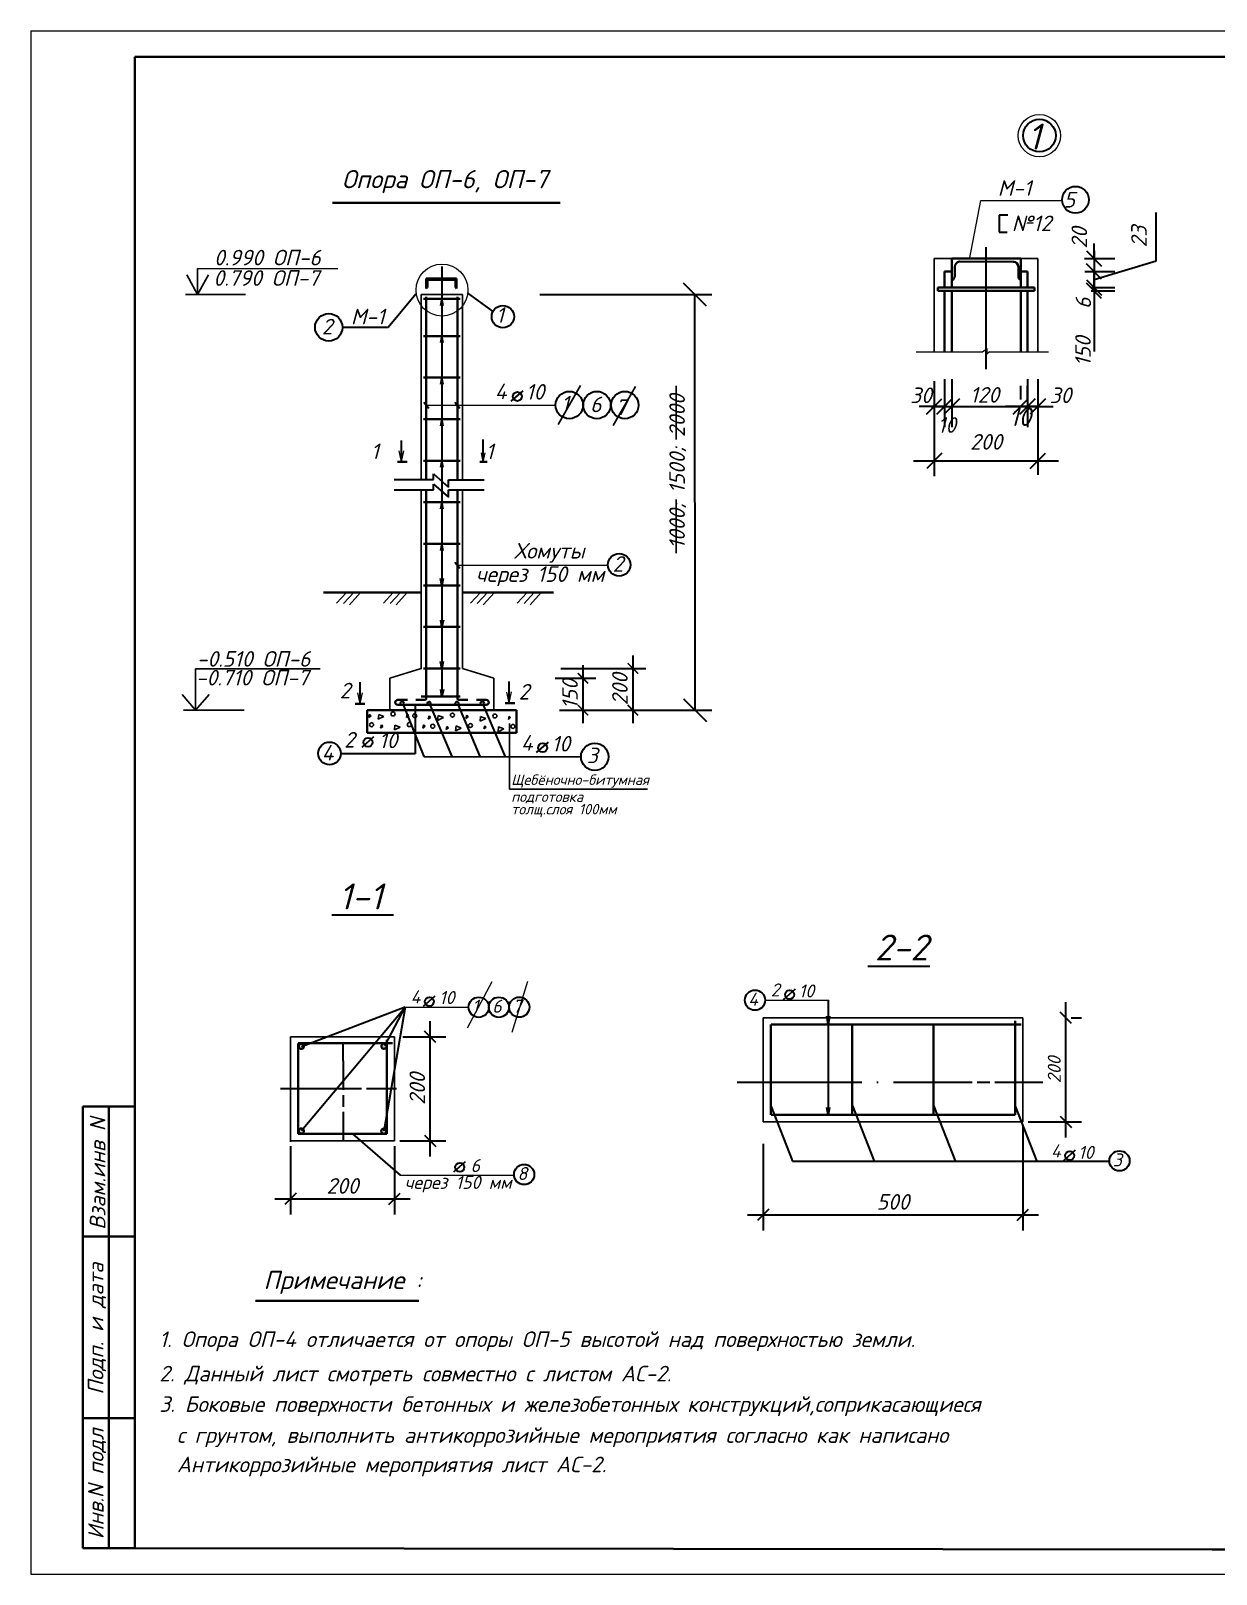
# Model space of a CAD drawing. Extents: x 108150 to 142535, y -18867 to -9422.
# Drawn here: x 136667.2 to 136895.4, y -16379.9 to -16082.9 of the extents above; entities that cross this region are included whole.
import ezdxf

# ---------------------------------------------------------------- set-up
doc = ezdxf.new("R2010")
doc.units = 0
doc.header["$MEASUREMENT"] = 0
doc.header["$PDMODE"] = 32
doc.header["$PDSIZE"] = 0.6
doc.linetypes.add('ACAD_ISO04W100', pattern=[30, 24, -3, 0, -3])
doc.linetypes.add('CENTER', pattern=[50.8, 31.75, -6.35, 6.35, -6.35])
for name, color, linetype, lineweight in [('Выносные', 8, 'Continuous', 15), ('Главные', 1, 'Continuous', 40), ('надписи', 2, 'Continuous', 15), ('Осевые', 8, 'ACAD_ISO04W100', 30), ('Основные', 4, 'Continuous', 40), ('Размер', 8, 'Continuous', 30), ('РАЗМЕРЫ', 8, 'Continuous', 30), ('Текст', 2, 'Continuous', 15)]:
    doc.layers.add(name, color=color, linetype=linetype, lineweight=lineweight)
doc.styles.add('ГОСТ', font='isocpeur.ttf', dxfattribs={"oblique": 15, "height": 2.5})
doc.styles.add('ГОСТ 300', font='isocpeui.ttf', dxfattribs={"height": 300})
doc.styles.add('ГОСТ2.5', font='isocpeur.ttf', dxfattribs={"oblique": 15, "height": 2.5})
doc.styles.add('ГОСТ3', font='isocpeur.ttf', dxfattribs={"oblique": 15, "height": 3})
doc.styles.add('ГОСТ3.5', font='isocpeur.ttf', dxfattribs={"oblique": 15, "height": 3.5})
doc.dimstyles.new('10', dxfattribs={"dimtxt": 3.5, "dimasz": 2.2, "dimexe": 3, "dimexo": 1, "dimgap": 1, "dimtad": 1, "dimdec": 0, "dimlfac": 10, "dimtxsty": 'ГОСТ', "dimblk": 'OBLIQUE', "dimcen": 2.5, "dimdle": 3, "dimclrd": 256, "dimclre": 256, "dimclrt": 2, "dimadec": 0, "dimazin": 0, "dimtfac": 1, "dimtdec": 0, "dimtmove": 1, "dimatfit": 3, "dimfxl": 1, "dimlwd": -1, "dimlwe": -1, "dimarcsym": 0})
doc.dimstyles.new('100', dxfattribs={"dimtxt": 3.5, "dimasz": 2, "dimexe": 2.5, "dimexo": 0.5, "dimgap": 1, "dimtad": 1, "dimdec": 0, "dimlfac": 100, "dimtxsty": 'ГОСТ3.5', "dimblk": 'ARCHTICK', "dimcen": 2.5, "dimdle": 2.5, "dimclrd": 256, "dimclre": 256, "dimclrt": 2, "dimadec": 3, "dimazin": 0, "dimtfac": 1, "dimtdec": 0, "dimtmove": 1, "dimatfit": 3, "dimldrblk": 'DOTSMALL', "dimfxl": 1, "dimlwd": -1, "dimlwe": -1, "dimarcsym": 0})

# ---------------------------------------------------------------- blocks, each defined once
blk = doc.blocks.new('_Oblique')
at = {"color": 0, "linetype": 'ByBlock', "lineweight": -2}
blk.add_line((-0.5, -0.5), (0.5, 0.5), dxfattribs=at)
blk = doc.blocks.new('*D3407')
at = {"layer": 'Defpoints', "color": 0, "lineweight": 0, "transparency": 16777216}
for p in [(136717.18, -16296.52), (136737.22, -16296.52), (136737.22, -16307.68)]:
    blk.add_point(p, dxfattribs=at)
at = {"layer": 'РАЗМЕРЫ', "transparency": 16777216}
for p, q in [((136717.18, -16297.52), (136717.18, -16310.68)), ((136737.22, -16297.52), (136737.22, -16310.68)), ((136714.18, -16307.68), (136740.22, -16307.68))]:
    blk.add_line(p, q, dxfattribs=at)
at = {"layer": 'РАЗМЕРЫ', "transparency": 16777216, "xscale": 2.2, "yscale": 2.2, "zscale": 2.2, "rotation": 180}
blk.add_blockref('_Oblique', (136717.18, -16307.68), dxfattribs=at)
at = {"layer": 'РАЗМЕРЫ', "transparency": 16777216, "xscale": 2.2, "yscale": 2.2, "zscale": 2.2}
blk.add_blockref('_Oblique', (136737.22, -16307.68), dxfattribs=at)
at = {"layer": 'РАЗМЕРЫ', "color": 2, "transparency": 16777216, "insert": (136727.2, -16305.18), "char_height": 3, "attachment_point": 5, "style": 'ГОСТ3'}
blk.add_mtext('200', dxfattribs=at)
blk = doc.blocks.new('*D3408')
at = {"layer": 'Defpoints', "color": 0, "lineweight": 0, "transparency": 16777216}
for p in [(136737.83, -16276.48), (136744.1, -16276.48), (136737.22, -16296.52)]:
    blk.add_point(p, dxfattribs=at)
at = {"layer": 'РАЗМЕРЫ', "transparency": 16777216}
for p, q in [((136744.1, -16299.52), (136744.1, -16273.48)), ((136738.83, -16276.48), (136747.1, -16276.48)), ((136738.22, -16296.52), (136747.1, -16296.52))]:
    blk.add_line(p, q, dxfattribs=at)
at = {"layer": 'РАЗМЕРЫ', "transparency": 16777216, "xscale": 2.2, "yscale": 2.2, "zscale": 2.2}
for p, rotation in [((136744.1, -16276.48), 90), ((136744.1, -16296.52), 270)]:
    blk.add_blockref('_Oblique', p, dxfattribs=dict(at, rotation=rotation))
at = {"layer": 'РАЗМЕРЫ', "color": 2, "transparency": 16777216, "insert": (136741.6, -16286.5), "char_height": 3, "attachment_point": 5, "rotation": 90, "style": 'ГОСТ3'}
blk.add_mtext('200', dxfattribs=at)
blk = doc.blocks.new('_ArchTick')
at = {"color": 0, "linetype": 'ByBlock', "const_width": 0.15}
blk.add_lwpolyline([(-0.5, -0.5), (0.5, 0.5)], dxfattribs=at)
blk = doc.blocks.new('*D3405')
at = {"layer": 'Defpoints', "color": 0, "linetype": 'ByBlock', "lineweight": 0, "transparency": 16777216}
for p in [(136767.65, -16207.48), (136768.49, -16213.62), (136773.5, -16213.62)]:
    blk.add_point(p, dxfattribs=at)
at = {"layer": 'РАЗМЕРЫ', "linetype": 'ByBlock', "transparency": 16777216}
for p, q in [((136773.5, -16204.98), (136773.5, -16216.12)), ((136768.15, -16207.48), (136776, -16207.48)), ((136768.99, -16213.62), (136776, -16213.62))]:
    blk.add_line(p, q, dxfattribs=at)
at = {"layer": 'РАЗМЕРЫ', "linetype": 'ByBlock', "transparency": 16777216, "xscale": 2, "yscale": 2, "zscale": 2}
for p, rotation in [((136773.5, -16207.48), 90), ((136773.5, -16213.62), 270)]:
    blk.add_blockref('_ArchTick', p, dxfattribs=dict(at, rotation=rotation))
at = {"layer": 'РАЗМЕРЫ', "color": 2, "linetype": 'ByBlock', "transparency": 16777216, "insert": (136771, -16210.55), "char_height": 3, "attachment_point": 5, "rotation": 90, "style": 'ГОСТ3'}
blk.add_mtext('{\\C0;150}', dxfattribs=at)
blk = doc.blocks.new('_DotSmall')
at = {"color": 0, "linetype": 'ByBlock', "lineweight": 15, "const_width": 0.5}
blk.add_lwpolyline([(-0.0625, 0, 1), (0.0625, 0, 1)], format="xyb", close=True, dxfattribs=at)
blk = doc.blocks.new('*D3406')
at = {"layer": 'Defpoints', "color": 0, "linetype": 'ByBlock', "lineweight": 0, "transparency": 16777216}
for p in [(136768.72, -16205.58), (136768.49, -16213.62), (136783.11, -16213.62)]:
    blk.add_point(p, dxfattribs=at)
at = {"layer": 'РАЗМЕРЫ', "linetype": 'ByBlock', "transparency": 16777216}
for p, q in [((136783.11, -16203.08), (136783.11, -16216.12)), ((136769.22, -16205.58), (136785.61, -16205.58)), ((136768.99, -16213.62), (136785.61, -16213.62))]:
    blk.add_line(p, q, dxfattribs=at)
at = {"layer": 'РАЗМЕРЫ', "linetype": 'ByBlock', "transparency": 16777216, "xscale": 2, "yscale": 2, "zscale": 2}
for p, rotation in [((136783.11, -16205.58), 90), ((136783.11, -16213.62), 270)]:
    blk.add_blockref('_ArchTick', p, dxfattribs=dict(at, rotation=rotation))
at = {"layer": 'РАЗМЕРЫ', "color": 2, "linetype": 'ByBlock', "transparency": 16777216, "insert": (136780.61, -16209.6), "char_height": 3, "attachment_point": 5, "rotation": 90, "style": 'ГОСТ3'}
blk.add_mtext('{\\C0;200}', dxfattribs=at)
blk = doc.blocks.new('*D3409')
at = {"layer": 'Defpoints', "color": 0, "lineweight": 0, "transparency": 16777216}
for p in [(136858.19, -16292.83), (136808.19, -16296.09), (136858.19, -16310.75)]:
    blk.add_point(p, dxfattribs=at)
at = {"layer": 'РАЗМЕРЫ', "transparency": 16777216}
for p, q in [((136858.19, -16293.83), (136858.19, -16313.75)), ((136808.19, -16297.09), (136808.19, -16313.75)), ((136805.19, -16310.75), (136861.19, -16310.75))]:
    blk.add_line(p, q, dxfattribs=at)
at = {"layer": 'РАЗМЕРЫ', "transparency": 16777216, "xscale": 2.2, "yscale": 2.2, "zscale": 2.2, "rotation": 180}
blk.add_blockref('_Oblique', (136808.19, -16310.75), dxfattribs=at)
at = {"layer": 'РАЗМЕРЫ', "transparency": 16777216, "xscale": 2.2, "yscale": 2.2, "zscale": 2.2}
blk.add_blockref('_Oblique', (136858.19, -16310.75), dxfattribs=at)
at = {"layer": 'РАЗМЕРЫ', "color": 2, "transparency": 16777216, "insert": (136833.19, -16308.25), "char_height": 3, "attachment_point": 5, "style": 'ГОСТ3'}
blk.add_mtext('500', dxfattribs=at)
blk = doc.blocks.new('*D3410')
at = {"layer": 'Defpoints', "color": 0, "lineweight": 0, "transparency": 16777216}
for p in [(136866.48, -16272.84), (136866.48, -16272.84), (136858.19, -16292.83)]:
    blk.add_point(p, dxfattribs=at)
at = {"layer": 'РАЗМЕРЫ', "transparency": 16777216}
for p, q in [((136866.48, -16295.83), (136866.48, -16269.84)), ((136867.48, -16272.84), (136869.48, -16272.84)), ((136859.19, -16292.83), (136869.48, -16292.83))]:
    blk.add_line(p, q, dxfattribs=at)
at = {"layer": 'РАЗМЕРЫ', "transparency": 16777216, "xscale": 2.2, "yscale": 2.2, "zscale": 2.2}
for p, rotation in [((136866.48, -16272.84), 90), ((136866.48, -16292.83), 270)]:
    blk.add_blockref('_Oblique', p, dxfattribs=dict(at, rotation=rotation))
at = {"layer": 'РАЗМЕРЫ', "color": 2, "transparency": 16777216, "insert": (136864.23, -16282.83), "char_height": 2.5, "attachment_point": 5, "rotation": 90, "style": 'ГОСТ'}
blk.add_mtext('200', dxfattribs=at)

msp = doc.modelspace()

# ---------------------------------------------------------------- hatches: boundary and pattern name
at = {"layer": 'РАЗМЕРЫ'}
h = msp.add_hatch(color=4, dxfattribs=at)
h.paths.add_polyline_path([(136749.5674, -16212.2862, 1), (136748.9161, -16212.2862, 1)])
h.paths.add_polyline_path([(136754.4499, -16212.273, 1), (136753.7985, -16212.273, 1)])
h.paths.add_polyline_path([(136744.1888, -16212.2832, 1), (136743.5375, -16212.2832, 1)])
h.paths.add_polyline_path([(136739.0036, -16212.2772, 1), (136738.3523, -16212.2772, 1)])
h = msp.add_hatch(color=4, dxfattribs=at)
h.paths.add_polyline_path([(136718.7755, -16278.3239, 1), (136719.7755, -16278.3239, 1)])
h.paths.add_polyline_path([(136734.6872, -16278.3009, 1), (136735.6872, -16278.3009, 1)])
h.paths.add_polyline_path([(136718.7678, -16294.617, 1), (136719.7678, -16294.617, 1)])
h.paths.add_polyline_path([(136734.6779, -16294.6395, 1), (136735.6779, -16294.6395, 1)])

# ---------------------------------------------------------------- linework, layer by layer
at = {"color": 253}
for p in [(136759.3309, -16216.1684), (136785.8889, -16228.7974)]:
    msp.add_line(p, (136759.3309, -16228.7974), dxfattribs=at)
at = {"layer": 'Выносные'}
for p, q in [((136667.2043, -16082.8917), (137087.2043, -16082.8917)), ((136667.2043, -16082.8917), (136667.2043, -16379.8917)), ((136847.9274, -16126.9135), (136850.1151, -16115.5295)), ((136850.1151, -16115.5295), (136865.7353, -16115.5295)), ((136837.6586, -16144.6567), (136850.4077, -16144.6567)), ((136850.4275, -16144.642), (136851.2794, -16144.0098)), ((136851.2794, -16144.0098), (136851.2794, -16145.0588)), ((136851.2794, -16145.0588), (136851.7575, -16144.6289)), ((136851.7575, -16144.642), (136863.1467, -16144.642)), ((136743.3321, -16154.9043), (136768.2371, -16154.9043)), ((136773.5039, -16154.9043), (136773.5539, -16154.9043)), ((136778.8207, -16154.9043), (136778.9246, -16154.9043)), ((136738.5661, -16165.8325), (136738.1031, -16163.729)), ((136738.5661, -16165.8325), (136739.0188, -16163.721)), ((136754.3101, -16165.8146), (136753.9317, -16164.0955)), ((136754.3101, -16165.8146), (136754.6919, -16164.0689)), ((136749.3321, -16185.7236), (136778.2755, -16185.7236)), ((136782.6411, -16185.7236), (136782.6879, -16185.7236)), ((136727.9738, -16190.9506), (136726.0671, -16193.0011)), ((136729.3609, -16190.9506), (136727.3934, -16193.0734)), ((136730.674, -16190.9506), (136728.5391, -16193.3333)), ((136736.9781, -16190.9506), (136735.0714, -16193.0011)), ((136738.3651, -16190.9506), (136736.3977, -16193.0734)), ((136739.6783, -16190.9506), (136737.5434, -16193.3333)), ((136753.7381, -16190.9506), (136751.8314, -16193.0011)), ((136755.1251, -16190.9506), (136753.1577, -16193.0734)), ((136756.4382, -16190.9506), (136754.3034, -16193.3333)), ((136762.7424, -16190.9506), (136760.8357, -16193.0011)), ((136764.1294, -16190.9506), (136762.162, -16193.0734)), ((136765.4425, -16190.9506), (136763.3077, -16193.3333)), ((136759.3104, -16212.2359), (136758.8474, -16210.1324)), ((136759.3104, -16212.2359), (136759.7631, -16210.1243)), ((136730.5866, -16212.3986), (136730.1236, -16210.2951)), ((136730.5866, -16212.3986), (136731.0394, -16210.287)), ((136808.558, -16269.4328), (136820.8192, -16269.4328)), ((136739.2214, -16270.7619), (136751.4825, -16270.7619)), ((136738.2804, -16303.108), (136760.2279, -16303.108)), ((136667.2043, -16379.8917), (137087.2043, -16379.8917))]:
    msp.add_line(p, q, dxfattribs=at)
at = {"layer": 'Выносные', "color": 4, "lineweight": 40, "ltscale": 100}
for p, q in [((136731.9357, -16213.6121), (136731.9357, -16217.9871)), ((136731.9357, -16213.6158), (136760.7286, -16213.6158)), ((136760.7286, -16213.6069), (136760.7286, -16217.9819)), ((136731.9357, -16217.9908), (136760.7286, -16217.9908))]:
    msp.add_line(p, q, dxfattribs=at)
at = {"layer": 'Выносные', "color": 8, "ltscale": 2}
for p, q in [((136751.2959, -16274.7436), (136756.0249, -16265.8535)), ((136762.7978, -16265.8134), (136759.7921, -16275.6647))]:
    msp.add_line(p, q, dxfattribs=at)
at = {"layer": 'Выносные'}
for centre, radius in [((136861.3682, -16103.0511), 4.0798), ((136746.3566, -16132.7732), 5)]:
    msp.add_circle(centre, radius, dxfattribs=at)
at = {"layer": 'Главные'}
for p, q in [((136737.7775, -16165.8325), (136739.6555, -16165.8325)), ((136753.6527, -16165.8146), (136755.0624, -16165.8146)), ((136729.6476, -16212.3966), (136731.5256, -16212.3966)), ((136758.5218, -16212.2664), (136760.3998, -16212.2664))]:
    msp.add_line(p, q, dxfattribs=at)
at = {"layer": 'Осевые'}
for p, q in [((136851.0925, -16147.9957), (136851.0925, -16124.5003)), ((136727.3496, -16281.1291), (136727.3496, -16277.6728)), ((136727.3496, -16281.1291), (136727.3496, -16286.6844)), ((136715.2396, -16286.4123), (136730.8527, -16286.4123)), ((136731.8527, -16286.4123), (136737.5771, -16286.4123)), ((136803.1796, -16285.2202), (136848.4035, -16285.2202)), ((136849.4035, -16285.2202), (136851.8096, -16285.2202)), ((136852.8096, -16285.2202), (136862.0153, -16285.2202)), ((136727.3496, -16287.6844), (136727.3496, -16289.9489)), ((136727.3496, -16290.9489), (136727.3496, -16296.6291))]:
    msp.add_line(p, q, dxfattribs=at)
at = {"layer": 'Осевые', "linetype": 'CENTER'}
msp.add_line((136746.3321, -16128.265), (136746.3321, -16216.3195), dxfattribs=at)
at = {"layer": 'Основные'}
for p, q in [((136687.2043, -16087.8917), (137082.2043, -16087.8917)), ((136687.2043, -16087.8917), (136687.2043, -16374.8917)), ((136844.5127, -16129.2001), (136843.1125, -16129.2001)), ((136843.1125, -16129.2095), (136843.1125, -16131.6263)), ((136857.7724, -16129.2004), (136859.0725, -16129.2004)), ((136859.0725, -16129.2004), (136859.0725, -16130.2376)), ((136841.7838, -16132.2731), (136860.4038, -16132.2731)), ((136841.7838, -16132.2731), (136841.7838, -16132.9381)), ((136841.7838, -16132.9381), (136860.4038, -16132.9381)), ((136843.1125, -16130.2143), (136843.1125, -16132.2731)), ((136843.1125, -16132.9381), (136843.1125, -16144.6567)), ((136844.5046, -16132.932), (136844.5046, -16144.6507)), ((136857.7724, -16130.4245), (136857.7724, -16132.259)), ((136857.7724, -16132.924), (136857.7724, -16144.628)), ((136859.0725, -16130.2143), (136859.0725, -16130.716)), ((136859.0725, -16130.2143), (136859.0725, -16132.2731)), ((136859.0725, -16132.9381), (136859.0725, -16144.642)), ((136860.4038, -16132.2731), (136860.4038, -16132.9381)), ((136749.8284, -16134.46), (136742.8031, -16134.46)), ((136743.3321, -16134.0525), (136743.3321, -16169.2392)), ((136749.3321, -16134.0585), (136749.3321, -16169.2681)), ((136749.8284, -16141.6158), (136742.8031, -16141.6158)), ((136749.8284, -16149.6158), (136742.8031, -16149.6158)), ((136749.8284, -16157.6158), (136742.8031, -16157.6158)), ((136749.8284, -16165.6158), (136742.8031, -16165.6158)), ((136743.3321, -16171.2085), (136743.3321, -16211.3898)), ((136749.3321, -16171.2374), (136749.3321, -16211.3898)), ((136749.8284, -16173.6158), (136742.8031, -16173.6158)), ((136749.8284, -16181.6158), (136742.8031, -16181.6158)), ((136743.3321, -16188.1121), (136743.3321, -16188.1488)), ((136749.8284, -16189.6158), (136742.8031, -16189.6158)), ((136749.8321, -16189.6121), (136742.8321, -16189.6121)), ((136749.8284, -16197.6158), (136742.8031, -16197.6158)), ((136749.8284, -16205.6158), (136742.8031, -16205.6158)), ((136754.8776, -16212.6121), (136737.8284, -16212.6121)), ((136743.0821, -16211.6398), (136741.3457, -16211.6398)), ((136749.8284, -16211.0107), (136742.3321, -16211.0107)), ((136749.5821, -16211.6398), (136751.363, -16211.6398)), ((136809.6842, -16274.1306), (136809.6842, -16291.4702)), ((136809.7032, -16274.1306), (136857.831, -16274.1306)), ((136856.7019, -16273.3872), (136856.6947, -16291.4701)), ((136718.6786, -16277.7305), (136736.8602, -16277.7305)), ((136718.6786, -16277.7474), (136718.6786, -16295.1685)), ((136735.7162, -16277.0745), (136735.7162, -16295.1683)), ((136677.2043, -16289.8917), (136677.2043, -16374.8917)), ((136687.2043, -16289.8917), (136677.2043, -16289.8917)), ((136682.2043, -16289.8917), (136682.2043, -16374.8917)), ((136809.7233, -16291.4702), (136856.6941, -16291.4702)), ((136718.6786, -16295.1685), (136735.7156, -16295.1685)), ((136687.2043, -16314.8917), (136677.2043, -16314.8917)), ((136687.2043, -16349.8917), (136677.2043, -16349.8917)), ((136687.2043, -16374.8917), (136677.2043, -16374.8917)), ((136687.2043, -16374.8917), (136894.6489, -16375.1357)), ((136894.6489, -16375.1357), (137082.3827, -16375.1357))]:
    msp.add_line(p, q, dxfattribs=at)
at = {"layer": 'Основные', "lineweight": 25}
for p, q in [((136841.1175, -16126.7043), (136861.0675, -16126.7043)), ((136841.1175, -16126.7043), (136841.1175, -16144.6567)), ((136861.0675, -16126.7043), (136861.0675, -16144.642)), ((136742.3321, -16133.6143), (136742.3321, -16169.2392)), ((136742.3321, -16133.6158), (136750.3321, -16133.6158)), ((136750.3321, -16133.6175), (136750.3321, -16169.2681)), ((136742.3321, -16171.2085), (136742.3321, -16205.6367)), ((136750.3321, -16171.2374), (136750.3321, -16205.5762)), ((136742.3321, -16205.6208), (136736.3321, -16207.4782)), ((136756.3321, -16207.4782), (136750.3321, -16205.6114)), ((136736.3321, -16207.4782), (136736.3321, -16213.6121)), ((136756.3321, -16207.4782), (136756.3321, -16213.6121)), ((136756.3321, -16213.6158), (136736.3321, -16213.6158)), ((136808.1842, -16272.8623), (136808.1842, -16292.8252)), ((136808.1849, -16272.8623), (136858.1947, -16272.8623)), ((136858.1947, -16272.8623), (136858.1947, -16292.8252)), ((136717.174, -16276.4622), (136737.2239, -16276.4622)), ((136717.1786, -16276.4622), (136717.1786, -16296.6685)), ((136737.2162, -16276.4622), (136737.2162, -16296.5234)), ((136808.1842, -16292.8252), (136858.1947, -16292.8252)), ((136717.1786, -16296.5234), (136737.2162, -16296.5234))]:
    msp.add_line(p, q, dxfattribs=at)
at = {"layer": 'Основные', "color": 3}
for p, q in [((136742.3321, -16190.9506), (136723.569, -16190.9506)), ((136750.3321, -16190.9506), (136767.8451, -16190.9506))]:
    msp.add_line(p, q, dxfattribs=at)
at = {"layer": 'Основные'}
for centre in [(136719.2755, -16278.3239), (136735.1872, -16278.3009), (136719.2678, -16294.617), (136735.1779, -16294.6395)]:
    msp.add_circle(centre, 0.5, dxfattribs=at)
for centre, start, end in [((136743.0821, -16211.3898), 270, 0), ((136749.5821, -16211.3898), 180, 270)]:
    msp.add_arc(centre, 0.25, start, end, dxfattribs=at)
at = {"layer": 'Размер', "linetype": 'ByBlock', "lineweight": 25, "ltscale": 0.5}
for p, q in [((136699.3155, -16133.6249), (136697.2507, -16129.8427)), ((136699.3155, -16128.6372), (136699.3155, -16133.6249)), ((136699.3155, -16128.6372), (136726.3336, -16128.6753)), ((136699.3155, -16133.6249), (136701.3803, -16129.8427)), ((136696.9605, -16133.6249), (136708.5157, -16133.6249)), ((136698.9311, -16205.6563), (136698.9311, -16213.6369)), ((136698.9311, -16205.6563), (136722.8937, -16205.6563)), ((136698.9311, -16213.6369), (136696.3205, -16210.6327)), ((136698.9311, -16213.6369), (136701.5416, -16210.6327)), ((136696.576, -16213.6369), (136708.2675, -16213.6369))]:
    msp.add_line(p, q, dxfattribs=at)
at = {"layer": 'Размер', "color": 8, "linetype": 'ByBlock', "lineweight": 25}
for p, q in [((136768.7179, -16158.6504), (136773.0232, -16151.1581)), ((136779.2973, -16158.8385), (136783.6026, -16151.3462)), ((136791.463, -16151.2131), (136791.463, -16161.5191)), ((136791.463, -16173.0713), (136791.463, -16183.3772))]:
    msp.add_line(p, q, dxfattribs=at)
at = {"layer": 'Размер', "color": 4, "lineweight": 25}
for p, q in [((136732.2612, -16215.0375), (136732.4213, -16214.412)), ((136732.2612, -16215.0375), (136732.4213, -16214.412)), ((136732.2612, -16215.0375), (136732.4213, -16214.412)), ((136732.6979, -16214.6884), (136732.2612, -16215.0375)), ((136732.6979, -16214.6884), (136732.2612, -16215.0375)), ((136732.6979, -16214.6884), (136732.2612, -16215.0375)), ((136732.4213, -16214.412), (136732.6979, -16214.6884)), ((136732.4213, -16214.412), (136732.6979, -16214.6884)), ((136732.4213, -16214.412), (136732.6979, -16214.6884)), ((136734.0786, -16215.3718), (136734.166, -16214.4408)), ((136734.0786, -16215.3718), (136734.166, -16214.4408)), ((136734.0786, -16215.3718), (136734.166, -16214.4408)), ((136735.1849, -16214.8336), (136734.0786, -16215.3718)), ((136735.1849, -16214.8336), (136734.0786, -16215.3718)), ((136735.1849, -16214.8336), (136734.0786, -16215.3718)), ((136734.166, -16214.4408), (136735.1849, -16214.8336)), ((136734.166, -16214.4408), (136735.1849, -16214.8336)), ((136734.166, -16214.4408), (136735.1849, -16214.8336)), ((136739.5227, -16215.0081), (136739.6828, -16214.3826)), ((136739.5227, -16215.0081), (136739.6828, -16214.3826)), ((136739.5227, -16215.0081), (136739.6828, -16214.3826)), ((136739.9594, -16214.659), (136739.5227, -16215.0081)), ((136739.9594, -16214.659), (136739.5227, -16215.0081)), ((136739.9594, -16214.659), (136739.5227, -16215.0081)), ((136739.6828, -16214.3826), (136739.9594, -16214.659)), ((136739.6828, -16214.3826), (136739.9594, -16214.659)), ((136739.6828, -16214.3826), (136739.9594, -16214.659)), ((136743.6999, -16215.365), (136743.86, -16214.7395)), ((136744.1365, -16215.0159), (136743.6999, -16215.365)), ((136743.86, -16214.7395), (136744.1365, -16215.0159)), ((136745.5137, -16215.5874), (136745.601, -16214.6564)), ((136745.5137, -16215.5874), (136745.601, -16214.6564)), ((136745.5137, -16215.5874), (136745.601, -16214.6564)), ((136746.62, -16215.0492), (136745.5137, -16215.5874)), ((136746.62, -16215.0492), (136745.5137, -16215.5874)), ((136746.62, -16215.0492), (136745.5137, -16215.5874)), ((136745.601, -16214.6564), (136746.62, -16215.0492)), ((136745.601, -16214.6564), (136746.62, -16215.0492)), ((136745.601, -16214.6564), (136746.62, -16215.0492)), ((136750.9577, -16215.2237), (136751.1179, -16214.5982)), ((136750.9577, -16215.2237), (136751.1179, -16214.5982)), ((136750.9577, -16215.2237), (136751.1179, -16214.5982)), ((136751.3944, -16214.8746), (136750.9577, -16215.2237)), ((136751.3944, -16214.8746), (136750.9577, -16215.2237)), ((136751.3944, -16214.8746), (136750.9577, -16215.2237)), ((136751.1179, -16214.5982), (136751.3944, -16214.8746)), ((136751.1179, -16214.5982), (136751.3944, -16214.8746)), ((136751.1179, -16214.5982), (136751.3944, -16214.8746)), ((136753.6947, -16215.7696), (136753.782, -16214.8386)), ((136753.6947, -16215.7696), (136753.782, -16214.8386)), ((136753.6947, -16215.7696), (136753.782, -16214.8386)), ((136754.801, -16215.2313), (136753.6947, -16215.7696)), ((136754.801, -16215.2313), (136753.6947, -16215.7696)), ((136754.801, -16215.2313), (136753.6947, -16215.7696)), ((136753.782, -16214.8386), (136754.801, -16215.2313)), ((136753.782, -16214.8386), (136754.801, -16215.2313)), ((136753.782, -16214.8386), (136754.801, -16215.2313)), ((136759.1388, -16215.4059), (136759.2989, -16214.7804)), ((136759.1388, -16215.4059), (136759.2989, -16214.7804)), ((136759.1388, -16215.4059), (136759.2989, -16214.7804)), ((136759.5755, -16215.0568), (136759.1388, -16215.4059)), ((136759.5755, -16215.0568), (136759.1388, -16215.4059)), ((136759.5755, -16215.0568), (136759.1388, -16215.4059)), ((136759.2989, -16214.7804), (136759.5755, -16215.0568)), ((136759.2989, -16214.7804), (136759.5755, -16215.0568)), ((136759.2989, -16214.7804), (136759.5755, -16215.0568)), ((136734.5457, -16217.093), (136734.7058, -16216.4675)), ((136734.5457, -16217.093), (136734.7058, -16216.4675)), ((136734.5457, -16217.093), (136734.7058, -16216.4675)), ((136734.9823, -16216.7439), (136734.5457, -16217.093)), ((136734.9823, -16216.7439), (136734.5457, -16217.093)), ((136734.9823, -16216.7439), (136734.5457, -16217.093)), ((136734.7058, -16216.4675), (136734.9823, -16216.7439)), ((136734.7058, -16216.4675), (136734.9823, -16216.7439)), ((136734.7058, -16216.4675), (136734.9823, -16216.7439)), ((136737.2091, -16217.4273), (136737.2964, -16216.4963)), ((136737.2091, -16217.4273), (136737.2964, -16216.4963)), ((136737.2091, -16217.4273), (136737.2964, -16216.4963)), ((136738.3154, -16216.889), (136737.2091, -16217.4273)), ((136738.3154, -16216.889), (136737.2091, -16217.4273)), ((136738.3154, -16216.889), (136737.2091, -16217.4273)), ((136737.2964, -16216.4963), (136738.3154, -16216.889)), ((136737.2964, -16216.4963), (136738.3154, -16216.889)), ((136737.2964, -16216.4963), (136738.3154, -16216.889)), ((136742.6532, -16217.0636), (136742.8133, -16216.4381)), ((136742.6532, -16217.0636), (136742.8133, -16216.4381)), ((136742.6532, -16217.0636), (136742.8133, -16216.4381)), ((136743.0898, -16216.7145), (136742.6532, -16217.0636)), ((136743.0898, -16216.7145), (136742.6532, -16217.0636)), ((136743.0898, -16216.7145), (136742.6532, -16217.0636)), ((136742.8133, -16216.4381), (136743.0898, -16216.7145)), ((136742.8133, -16216.4381), (136743.0898, -16216.7145)), ((136742.8133, -16216.4381), (136743.0898, -16216.7145)), ((136747.1595, -16217.3732), (136747.3197, -16216.7477)), ((136747.5962, -16217.0241), (136747.1595, -16217.3732)), ((136747.3197, -16216.7477), (136747.5962, -16217.0241)), ((136748.9734, -16217.5957), (136749.0607, -16216.6646)), ((136748.9734, -16217.5957), (136749.0607, -16216.6646)), ((136748.9734, -16217.5957), (136749.0607, -16216.6646)), ((136750.0797, -16217.0574), (136748.9734, -16217.5957)), ((136750.0797, -16217.0574), (136748.9734, -16217.5957)), ((136750.0797, -16217.0574), (136748.9734, -16217.5957)), ((136749.0607, -16216.6646), (136750.0797, -16217.0574)), ((136749.0607, -16216.6646), (136750.0797, -16217.0574)), ((136749.0607, -16216.6646), (136750.0797, -16217.0574)), ((136754.4174, -16217.232), (136754.5775, -16216.6064)), ((136754.4174, -16217.232), (136754.5775, -16216.6064)), ((136754.4174, -16217.232), (136754.5775, -16216.6064)), ((136754.8541, -16216.8828), (136754.4174, -16217.232)), ((136754.8541, -16216.8828), (136754.4174, -16217.232)), ((136754.8541, -16216.8828), (136754.4174, -16217.232)), ((136754.5775, -16216.6064), (136754.8541, -16216.8828)), ((136754.5775, -16216.6064), (136754.8541, -16216.8828)), ((136754.5775, -16216.6064), (136754.8541, -16216.8828)), ((136757.1544, -16217.7778), (136757.2417, -16216.8468)), ((136757.1544, -16217.7778), (136757.2417, -16216.8468)), ((136757.1544, -16217.7778), (136757.2417, -16216.8468)), ((136758.2607, -16217.2396), (136757.1544, -16217.7778)), ((136758.2607, -16217.2396), (136757.1544, -16217.7778)), ((136758.2607, -16217.2396), (136757.1544, -16217.7778)), ((136757.2417, -16216.8468), (136758.2607, -16217.2396)), ((136757.2417, -16216.8468), (136758.2607, -16217.2396)), ((136757.2417, -16216.8468), (136758.2607, -16217.2396))]:
    msp.add_line(p, q, dxfattribs=at)
for centre in [(136732.8022, -16216.4351), (136732.8022, -16216.4351), (136732.8022, -16216.4351), (136736.9333, -16214.3502), (136736.9333, -16214.3502), (136736.9333, -16214.3502), (136740.0638, -16216.4057), (136740.0638, -16216.4057), (136740.0638, -16216.4057), (136741.1105, -16214.7071), (136748.3684, -16214.5658), (136748.3684, -16214.5658), (136748.3684, -16214.5658), (136751.8281, -16216.5741), (136751.8281, -16216.5741), (136751.8281, -16216.5741), (136756.5494, -16214.748), (136756.5494, -16214.748), (136756.5494, -16214.748), (136744.5702, -16216.7153), (136760.0091, -16216.7562), (136760.0091, -16216.7562), (136760.0091, -16216.7562)]:
    msp.add_circle(centre, 0.3784, dxfattribs=at)
at = {"layer": 'РАЗМЕРЫ', "color": 2, "lineweight": 40}
msp.add_line((136725.2803, -16116.0037), (136769.1018, -16116.0037), dxfattribs=at)
at = {"layer": 'РАЗМЕРЫ'}
for p, q in [((136883.8548, -16127.1488), (136883.8548, -16117.8337)), ((136871.8848, -16126.7117), (136871.8848, -16123.7857)), ((136870.0593, -16126.7117), (136875.8748, -16126.7117)), ((136871.8848, -16125.2129), (136871.8848, -16136.2668)), ((136871.8848, -16126.7117), (136871.8848, -16129.1963)), ((136870.1401, -16129.1963), (136875.8748, -16129.1963)), ((136871.5858, -16129.2029), (136875.8748, -16129.2029)), ((136871.8848, -16130.7398), (136883.8548, -16127.1488)), ((136871.8848, -16129.1963), (136871.8848, -16132.1223)), ((136871.8848, -16132.2731), (136871.8848, -16129.3471)), ((136871.3432, -16132.2768), (136875.8748, -16132.2768)), ((136871.3659, -16132.2731), (136875.8748, -16132.2731)), ((136871.3659, -16132.9381), (136875.8748, -16132.9381)), ((136871.8848, -16132.2731), (136871.8848, -16132.9381)), ((136871.8848, -16132.9381), (136871.8848, -16135.8641)), ((136741.3514, -16133.5788), (136736.0162, -16139.9554)), ((136746.3321, -16134.46), (136746.0989, -16135.7954)), ((136746.3321, -16134.46), (136746.3321, -16211.0107)), ((136746.6069, -16135.792), (136746.3321, -16134.46)), ((136756.1803, -16136.882), (136751.2648, -16133.3051)), ((136765.2226, -16133.6157), (136798.309, -16133.615)), ((136795.0688, -16213.616), (136795.0346, -16133.6151)), ((136736.0162, -16139.9554), (136727.1813, -16139.9554)), ((136746.3158, -16141.6158), (136746.0825, -16142.9511)), ((136746.5905, -16142.9478), (136746.3158, -16141.6158)), ((136746.3158, -16149.6158), (136746.0825, -16150.9511)), ((136746.5905, -16150.9478), (136746.3158, -16149.6158)), ((136841.1175, -16150.3008), (136841.1175, -16159.1621)), ((136843.1125, -16149.9152), (136843.1125, -16159.1621)), ((136843.1125, -16150.3566), (136843.1125, -16159.1621)), ((136844.4982, -16149.9098), (136844.4982, -16159.1621)), ((136859.0725, -16149.9005), (136859.0725, -16159.1687)), ((136861.0675, -16149.9005), (136861.0675, -16159.1687)), ((136759.7002, -16154.168), (136761.9741, -16152.1481)), ((136857.7677, -16153.8487), (136857.7677, -16151.1887)), ((136857.7729, -16153.8436), (136857.7729, -16151.1836)), ((136859.0725, -16153.8487), (136859.0725, -16151.1836)), ((136742.8464, -16154.3273), (136743.8166, -16155.4797)), ((136748.8464, -16154.3273), (136749.8166, -16155.4797)), ((136841.1175, -16155.1721), (136838.1915, -16155.1721)), ((136843.1125, -16155.1721), (136840.1865, -16155.1721)), ((136840.5082, -16155.1787), (136861.7577, -16155.1787)), ((136841.1175, -16155.1721), (136843.1125, -16155.1721)), ((136843.1125, -16155.1721), (136846.0385, -16155.1721)), ((136843.1125, -16155.1721), (136844.4982, -16155.1721)), ((136844.4982, -16155.1721), (136847.4242, -16155.1721)), ((136844.4982, -16156.5021), (136844.4982, -16159.1687)), ((136857.7729, -16155.1736), (136854.8469, -16155.1736)), ((136859.0725, -16155.1787), (136856.1465, -16155.1787)), ((136859.0725, -16155.1736), (136857.7729, -16155.1736)), ((136859.0725, -16155.1736), (136857.7729, -16155.1736)), ((136859.0725, -16155.1736), (136861.9985, -16155.1736)), ((136861.0675, -16155.1787), (136859.0725, -16155.1787)), ((136861.0675, -16155.1787), (136863.9935, -16155.1787)), ((136861.0675, -16156.553), (136861.0675, -16168.3186)), ((136746.3321, -16157.6158), (136746.0989, -16158.9511)), ((136746.6069, -16158.9478), (136746.3321, -16157.6158)), ((136841.1355, -16157.0571), (136841.1355, -16168.5706)), ((136746.3321, -16165.6158), (136746.0989, -16166.9511)), ((136746.6069, -16166.9478), (136746.3321, -16165.6158)), ((136837.1568, -16165.6372), (136865.0689, -16165.6372)), ((136744.7053, -16169.2392), (136744.7053, -16168.1606)), ((136744.7053, -16168.1606), (136747.627, -16170.6777)), ((136737.1225, -16169.2392), (136744.7053, -16169.2392)), ((136737.1225, -16171.2085), (136744.7053, -16171.2085)), ((136744.7053, -16171.2085), (136744.7053, -16170.1299)), ((136744.7053, -16170.1299), (136747.627, -16172.647)), ((136747.627, -16170.6777), (136747.627, -16169.2681)), ((136747.627, -16169.2681), (136754.4527, -16169.2681)), ((136747.627, -16172.647), (136747.627, -16171.2374)), ((136747.627, -16171.2374), (136754.4527, -16171.2374)), ((136746.3321, -16173.6158), (136746.0989, -16174.9511)), ((136746.6069, -16174.9478), (136746.3321, -16173.6158)), ((136746.3321, -16181.6158), (136746.0989, -16182.9511)), ((136746.6069, -16182.9478), (136746.3321, -16181.6158)), ((136748.8464, -16185.1635), (136749.8166, -16186.3159)), ((136746.3321, -16189.6121), (136746.0902, -16188.2782)), ((136746.5982, -16188.2782), (136746.3321, -16189.6121)), ((136746.3485, -16197.6121), (136746.1066, -16196.2782)), ((136746.6146, -16196.2782), (136746.3485, -16197.6121)), ((136746.3321, -16205.6121), (136746.0902, -16204.2782)), ((136746.5982, -16204.2782), (136746.3321, -16205.6121)), ((136746.3485, -16211.007), (136746.1066, -16209.6732)), ((136746.6146, -16209.6732), (136746.3485, -16211.007)), ((136780.8164, -16213.616), (136798.3095, -16213.616)), ((136730.9616, -16220.7312), (136733.2355, -16218.7113)), ((136764.5767, -16221.7773), (136766.8506, -16219.7574)), ((136742.773, -16270.6112), (136745.0469, -16268.5913)), ((136812.1097, -16269.2821), (136814.3836, -16267.2622)), ((136820.6848, -16274.1306), (136820.4287, -16272.5187)), ((136820.9483, -16272.5153), (136820.6848, -16274.1306)), ((136820.6799, -16291.4799), (136820.4438, -16290.12)), ((136820.9568, -16290.1162), (136820.6799, -16291.4799)), ((136866.0579, -16300.2686), (136868.3318, -16298.2487)), ((136748.6246, -16302.4926), (136750.8985, -16300.4727))]:
    msp.add_line(p, q, dxfattribs=at)
at = {"layer": 'РАЗМЕРЫ', "color": 2}
for p, q in [((136855.2699, -16118.389), (136853.6296, -16118.389)), ((136853.6296, -16118.389), (136853.6296, -16121.6147)), ((136853.6296, -16121.6147), (136855.1643, -16121.6147)), ((136871.8848, -16135.9328), (136871.8848, -16144.5724)), ((136725.1239, -16253.0363), (136737.0297, -16253.0363)), ((136828.3403, -16262.8633), (136840.2461, -16262.8633))]:
    msp.add_line(p, q, dxfattribs=at)
at = {"layer": 'РАЗМЕРЫ', "color": 4, "lineweight": 40}
for p, q in [((136844.5111, -16130.2696), (136844.5163, -16126.7003)), ((136844.5163, -16126.7043), (136857.7724, -16126.7043)), ((136857.7724, -16126.6902), (136857.7724, -16130.4575)), ((136845.0853, -16128.202), (136845.0853, -16130.0913)), ((136845.9624, -16127.3069), (136856.4163, -16127.31)), ((136857.3183, -16128.2852), (136857.3183, -16130.0486)), ((136743.3174, -16130.5334), (136749.1721, -16130.5334)), ((136743.3174, -16132.4474), (136743.3174, -16130.5342)), ((136743.5431, -16132.0874), (136743.5431, -16131.174)), ((136743.8955, -16130.7768), (136748.624, -16130.7757)), ((136748.9821, -16131.1782), (136748.9821, -16132.0929)), ((136749.1721, -16130.5334), (136749.1721, -16132.444)), ((136844.5061, -16132.267), (136844.5099, -16130.2083)), ((136737.8091, -16211.6342), (136739.695, -16211.6342)), ((136754.8652, -16211.6331), (136752.9971, -16211.6326)), ((136825.3206, -16274.133), (136825.3206, -16291.4726)), ((136840.9758, -16273.9469), (136840.9758, -16291.2865))]:
    msp.add_line(p, q, dxfattribs=at)
at = {"layer": 'РАЗМЕРЫ', "color": 253}
for p, q in [((136738.5661, -16165.8325), (136738.5661, -16161.6996)), ((136754.3101, -16165.8146), (136754.3101, -16161.5348)), ((136730.5866, -16212.3986), (136730.5866, -16208.2657)), ((136759.3104, -16212.2359), (136759.3104, -16208.103)), ((136738.7864, -16212.4036), (136742.8888, -16222.5581)), ((136741.2209, -16212.593), (136741.2209, -16222.0127)), ((136743.8937, -16212.3053), (136748.237, -16222.5625)), ((136749.324, -16212.3426), (136753.6566, -16222.567)), ((136754.1408, -16212.3426), (136758.5259, -16222.5711)), ((136741.2209, -16222.0127), (136726.8868, -16222.0127)), ((136742.8888, -16222.5581), (136773.1194, -16222.5832)), ((136820.6848, -16269.4328), (136820.6848, -16291.4691)), ((136719.3304, -16294.5326), (136739.2802, -16270.7619)), ((136739.2802, -16270.7619), (136719.3356, -16278.4063)), ((136739.2802, -16270.7619), (136735.1324, -16294.6568)), ((136735.3408, -16278.2316), (136739.2802, -16270.7619)), ((136809.6894, -16289.7912), (136813.8392, -16300.4312)), ((136825.4072, -16289.7913), (136829.557, -16300.4313)), ((136840.9801, -16289.7076), (136845.1299, -16300.3476)), ((136856.7278, -16289.8339), (136860.8775, -16300.4739)), ((136738.3726, -16303.108), (136729.218, -16295.1383)), ((136813.8437, -16300.4428), (136874.9534, -16300.4342))]:
    msp.add_line(p, q, dxfattribs=at)
at = {"layer": 'РАЗМЕРЫ', "color": 0, "lineweight": 40, "ltscale": 0.5}
msp.add_line((136710.4751, -16327.291), (136741.9213, -16327.291), dxfattribs=at)
msp.add_line((136710.4751, -16327.291), (136741.9213, -16327.291), dxfattribs=at)
at = {"layer": 'РАЗМЕРЫ', "color": 253}
msp.add_circle((136861.3682, -16103.0511), 3.1427, dxfattribs=at)
at = {"layer": 'РАЗМЕРЫ'}
for centre, radius in [((136868.3157, -16115.4049), 2.5834), ((136758.0816, -16137.8897), 2.1519), ((136724.5479, -16139.9469), 2.6334), ((136760.8636, -16153.2574), 0.8674), ((136770.8705, -16154.9043), 2.6334), ((136776.1873, -16154.9043), 2.6334), ((136781.558, -16154.9043), 2.6334), ((136780.4583, -16185.659), 2.1838), ((136738.678, -16212.2772), 0.3257), ((136743.8632, -16212.2832), 0.3257), ((136749.2418, -16212.2862), 0.3257), ((136754.1242, -16212.273), 0.3257), ((136732.125, -16219.8206), 0.8674), ((136724.704, -16221.9481), 2.1838), ((136765.7401, -16220.8667), 0.8674), ((136775.7529, -16222.5854), 2.6334), ((136743.9364, -16269.7007), 0.8674), ((136753.4247, -16270.7948), 1.9424), ((136757.3094, -16270.7948), 1.9424), ((136761.2346, -16270.786), 1.9424), ((136806.6109, -16269.4413), 1.9424), ((136813.2731, -16268.3716), 0.8674), ((136867.2213, -16299.358), 0.8674), ((136876.7936, -16300.3661), 1.9424), ((136749.788, -16301.5821), 0.8674), ((136762.1669, -16302.992), 1.9424)]:
    msp.add_circle(centre, radius, dxfattribs=at)
at = {"layer": 'РАЗМЕРЫ', "color": 4, "lineweight": 40}
for centre, radius, start, end in [((136846.0807, -16128.3), 1.0002, 96.833407, 179.122492), ((136856.3301, -16128.2943), 0.9881, 1.1526, 84.999068), ((136858.3369, -16130.0504), 1.0198, 179.832927, 236.388447), ((136743.1431, -16132.0874), 0.4, 295.842881, 0), ((136743.9431, -16131.174), 0.4, 90, 180), ((136748.5768, -16131.1791), 0.4055, 1.713619, 83.927245), ((136749.3344, -16132.128), 0.3552, 172.671991, 242.815607), ((136844.0623, -16130.0113), 1.0206, 296.172482, 356.154141), ((136737.8463, -16212.1223), 0.4895, 84.710201, 269.898966), ((136754.8707, -16212.1226), 0.4895, 270.101034, 90.640341)]:
    msp.add_arc(centre, radius, start, end, dxfattribs=at)

# ---------------------------------------------------------------- block references
at = {"layer": 'РАЗМЕРЫ'}
for p, xscale, yscale, zscale, rotation in [((136871.8848, -16126.7117), 2.925999999977648, 2.925999999977648, 2.925999999977648, 270), ((136871.8848, -16129.1963), 2.925999999977648, 2.925999999977648, 2.925999999977648, 90), ((136871.8848, -16129.2029), 2.925999999977648, 2.925999999977648, 2.925999999977648, 90), ((136795.0688, -16133.6493), 4.400000000372529, 4.400000000372529, 4.400000000372529, 90), ((136871.8848, -16132.2731), 2.925999999977648, 2.925999999977648, 2.925999999977648, 270), ((136871.8848, -16132.2768), 2.925999999977648, 2.925999999977648, 2.925999999977648, 270), ((136871.8848, -16132.9381), 2.925999999977648, 2.925999999977648, 2.925999999977648, 90), ((136843.1125, -16155.1721), 2.925999999977648, 2.925999999977648, 2.925999999977648, 180), ((136844.4982, -16155.1721), 2.925999999977648, 2.925999999977648, 2.925999999977648, 180), ((136844.4982, -16155.1787), 2.925999999977648, 2.925999999977648, 2.925999999977648, 180), ((136859.0725, -16155.1736), 2.925999999977648, 2.925999999977648, 2.925999999977648, 180), ((136861.0675, -16155.1787), 2.925999999977648, 2.925999999977648, 2.925999999977648, 180), ((136841.1362, -16165.6372), 2.925999999977648, 2.925999999977648, 2.925999999977648, 180), ((136795.0688, -16213.616), 4.400000000372529, 4.400000000372529, 4.400000000372529, 270)]:
    msp.add_blockref('_Oblique', p, dxfattribs=dict(at, xscale=xscale, yscale=yscale, zscale=zscale, rotation=rotation))
at = {"layer": 'РАЗМЕРЫ', "xscale": 2.925999999977648, "yscale": 2.925999999977648, "zscale": 2.925999999977648}
for p in [(136841.1175, -16155.1721), (136843.1125, -16155.1721), (136857.7677, -16155.1787), (136857.7729, -16155.1736), (136859.0725, -16155.1787), (136861.0682, -16165.6372)]:
    msp.add_blockref('_Oblique', p, dxfattribs=at)

# ---------------------------------------------------------------- texts
at = {"color": 0, "oblique": 15}
for s, height, style, p in [('Примечание :', 3.5, 'ГОСТ', (136711.9996, -16325.0213)), ('Примечание :', 3.5, 'ГОСТ', (136711.9996, -16325.0213)), ('1. Опора ОП-4 отличается от опоры ОП-5 высотой над поверхностью земли.', 3, 'ГОСТ3', (136691.9242, -16336.1817)), ('2. Данный лист смотреть совместно с листом АС-2. ', 3, 'ГОСТ3', (136691.9242, -16342.7994)), ('3. Боковые поверхности бетонных и железобетонных конструкций,соприкасающиеся', 3, 'ГОСТ3', (136691.9242, -16348.6697)), ('с грунтом, выполнить антикоррозийные мероприятия согласно как написано', 3, 'ГОСТ3', (136695.3161, -16354.6325)), ('Антикоррозийные мероприятия лист АС-2.', 3, 'ГОСТ3', (136695.3161, -16360.281))]:
    msp.add_text(s, height=height, dxfattribs=dict(at, style=style)).set_placement(p)
at = {"layer": 'надписи', "color": 2, "lineweight": 30, "oblique": 15}
for s, height, style, p in [('1', 5, 'ГОСТ', (136859.1231, -16105.7288)), ('М-1', 3, 'ГОСТ3', (136853.3436, -16114.6354)), ('5', 3, 'ГОСТ3', (136866.0336, -16116.8934)), ('     №12', 3, 'ГОСТ3', (136846.5045, -16121.4294)), ('1-1', 5, 'ГОСТ', (136726.483, -16251.9691)), ('2-2', 5, 'ГОСТ', (136829.6994, -16261.796)), ('1', 2.5, 'ГОСТ2.5', (136752.1397, -16271.8483)), ('6', 2.5, 'ГОСТ2.5', (136756.0245, -16271.8483)), ('7', 2.5, 'ГОСТ2.5', (136759.9497, -16271.8396)), ('4', 2.5, 'ГОСТ2.5', (136805.3259, -16270.4948)), ('3', 2.5, 'ГОСТ2.5', (136875.5086, -16301.4196)), ('8', 2.5, 'ГОСТ2.5', (136760.8819, -16304.0455))]:
    msp.add_text(s, height=height, dxfattribs=dict(at, style=style)).set_placement(p)
at = {"layer": 'надписи', "color": 0, "lineweight": 30, "style": 'ГОСТ3', "oblique": 15}
for s, p in [('2', (136723.2256, -16141.3088)), ('1', (136756.7525, -16139.0769)), ('1', (136769.293, -16156.1449)), ('6', (136774.8721, -16156.2846)), ('7', (136779.7576, -16156.8261)), ('1', (136732.6915, -16165.2994)), ('1', (136754.7669, -16165.3217)), ('2', (136779.208, -16186.9848)), ('2', (136726.6798, -16211.3439)), ('2', (136761.1235, -16211.579)), ('4', (136723.1907, -16223.3068)), ('3', (136774.2346, -16223.8315))]:
    msp.add_text(s, height=3, dxfattribs=at).set_placement(p)
at = {"layer": 'надписи', "color": 0, "lineweight": 30, "style": 'ГОСТ', "oblique": 15}
for s, p in [('Взам.инв N', (136681.5573, -16313.6286)), ('Подп. и дата', (136681.1856, -16345.3498)), ('Инв.N подл', (136681.2174, -16373.1735))]:
    msp.add_text(s, height=3, rotation=90, dxfattribs=at).set_placement(p)
at = {"layer": 'РАЗМЕРЫ', "color": 2, "char_height": 3, "attachment_point": 5, "rotation": 90, "style": 'ГОСТ3'}
for s, insert in [('20', (136869.0618, -16122.7337)), ('23', (136880.5298, -16122.4913)), ('6', (136869.8217, -16135.326))]:
    msp.add_mtext(s, dxfattribs=dict(at, insert=insert))
at = {"layer": 'РАЗМЕРЫ', "color": 0, "insert": (136791.7407, -16167.716), "char_height": 3, "attachment_point": 5, "rotation": 90, "style": 'ГОСТ3'}
msp.add_mtext('1000; 1500; 2000', dxfattribs=at)
at = {"layer": 'РАЗМЕРЫ', "color": 2, "char_height": 3, "attachment_point": 5, "style": 'ГОСТ3'}
for s, insert in [('30', (136838.574, -16153.0209)), ('120', (136850.8084, -16152.9415)), ('30', (136865.4341, -16153.0206)), ('10', (136843.5383, -16158.7479)), ('200', (136851.1128, -16161.9797))]:
    msp.add_mtext(s, dxfattribs=dict(at, insert=insert))
at = {"layer": 'Текст', "color": 0, "lineweight": 30, "oblique": 15}
for s, height, style, p in [('Опора ОП-6, ОП-7', 3.5, 'ГОСТ3.5', (136727.08, -16113.1797)), (' М-1', 3, 'ГОСТ3', (136726.9116, -16139.3703)), ('4 ', 3, 'ГОСТ3', (136756.5246, -16153.7773)), ('10', 3, 'ГОСТ3', (136762.4956, -16153.8648)), ('Хомуты', 3, 'ГОСТ3', (136760.2432, -16184.4515)), ('через 150 мм', 3, 'ГОСТ3', (136752.8815, -16188.9438)), ('2', 3, 'ГОСТ3', (136727.5163, -16220.8207)), ('10', 3, 'ГОСТ3', (136734.2137, -16220.9305)), ('4 ', 3, 'ГОСТ3', (136761.5529, -16221.4091)), ('10', 3, 'ГОСТ3', (136767.4547, -16221.578))]:
    msp.add_text(s, height=height, dxfattribs=dict(at, style=style)).set_placement(p)
at = {"layer": 'Текст', "color": 2, "lineweight": 30, "oblique": 15}
for s, height, style, p in [(' 0.990 ОП-6', 3, 'ГОСТ3', (136700.5548, -16128.0237)), (' 0.790 ОП-7', 3, 'ГОСТ3', (136700.4437, -16131.9601)), ('-0.510 ОП-6', 3, 'ГОСТ3', (136699.1551, -16205.2601)), ('-0.710 ОП-7', 3, 'ГОСТ3', (136698.9965, -16208.8716)), ('2 ', 2.5, 'ГОСТ2.5', (136809.6585, -16268.7078)), ('10 ', 2.5, 'ГОСТ2.5', (136815.0463, -16268.9082)), ('4 ', 2.5, 'ГОСТ2.5', (136740.3219, -16270.0369)), ('10', 2.5, 'ГОСТ2.5', (136745.8059, -16270.1726)), ('4 ', 2.5, 'ГОСТ2.5', (136863.6068, -16299.6943)), ('10', 2.5, 'ГОСТ2.5', (136868.8423, -16299.9748)), ('6', 2.5, 'ГОСТ2.5', (136751.8594, -16302.5146)), ('через 150 мм', 2.5, 'ГОСТ2.5', (136739.1556, -16305.7562))]:
    msp.add_text(s, height=height, dxfattribs=dict(at, style=style)).set_placement(p)
at = {"layer": 'Текст', "style": 'ГОСТ3', "oblique": 15}
msp.add_text('150', height=3, rotation=90, dxfattribs=at).set_placement((136871.2632, -16147.4417))
at = {"layer": 'Текст', "style": 'ГОСТ', "oblique": 15}
msp.add_text('10', height=3.5, dxfattribs=at).set_placement((136855.6185, -16158.9179))
at = {"layer": 'Текст', "color": 2, "style": 'ГОСТ 300'}
for s, p in [('Щебёночно-битумная', (136759.6778, -16228.0067)), ('подготовка', (136759.6778, -16231.2732)), ('толщ.слоя 100мм ', (136759.6778, -16233.6764))]:
    msp.add_text(s, height=2, dxfattribs=at).set_placement(p)

# ---------------------------------------------------------------- dimensions: what is measured, and where the dimension line sits
at = {"layer": 'РАЗМЕРЫ', "color": 0, "linetype": 'ByBlock'}
for base, p1, text, picture, middle in [((136783.1148, -16213.6158), (136768.7235, -16205.5762), '{\\C0;200}', '*D3406', (136783.1148, -16209.596)), ((136773.5041, -16213.6158), (136767.647, -16207.4782), '{\\C0;150}', '*D3405', (136773.5041, -16210.547))]:
    dim = msp.add_linear_dim(base=base, p1=p1, p2=(136768.4892, -16213.6158), angle=90, text=text, dimstyle='100', override={"dimtxsty": 'ГОСТ3'}, dxfattribs=at)
    dim.commit()
    dim.dimension.update_dxf_attribs({"geometry": picture, "text_midpoint": middle, "dimtype": 160})
at = {"layer": 'РАЗМЕРЫ', "color": 253}
dim = msp.add_linear_dim(base=(136866.4778, -16272.8436), p1=(136858.1947, -16292.8252), p2=(136866.4778, -16272.8436), angle=90, dimstyle='10', dxfattribs=at)
dim.commit()
dim.dimension.update_dxf_attribs({"geometry": '*D3410', "text_midpoint": (136864.2278, -16282.8344)})
at = {"layer": 'РАЗМЕРЫ', "color": 4}
dim = msp.add_linear_dim(base=(136744.0957, -16276.4779), p1=(136737.2162, -16296.5234), p2=(136737.8341, -16276.4779), angle=90, dimstyle='10', override={"dimtxsty": 'ГОСТ3'}, dxfattribs=at)
dim.commit()
dim.dimension.update_dxf_attribs({"geometry": '*D3408', "text_midpoint": (136741.5957, -16286.5006)})
at = {"layer": 'РАЗМЕРЫ', "color": 253}
for base, p1, p2, picture, middle in [((136858.1947, -16310.7458), (136808.1861, -16296.0889), (136858.1947, -16292.8252), '*D3409', (136833.1904, -16308.2458)), ((136737.2162, -16307.6837), (136717.1823, -16296.5234), (136737.2162, -16296.5234), '*D3407', (136727.1993, -16305.1837))]:
    dim = msp.add_linear_dim(base=base, p1=p1, p2=p2, dimstyle='10', override={"dimtxsty": 'ГОСТ3'}, dxfattribs=at)
    dim.commit()
    dim.dimension.update_dxf_attribs({"geometry": picture, "text_midpoint": middle})

doc.saveas('drawing.dxf')
